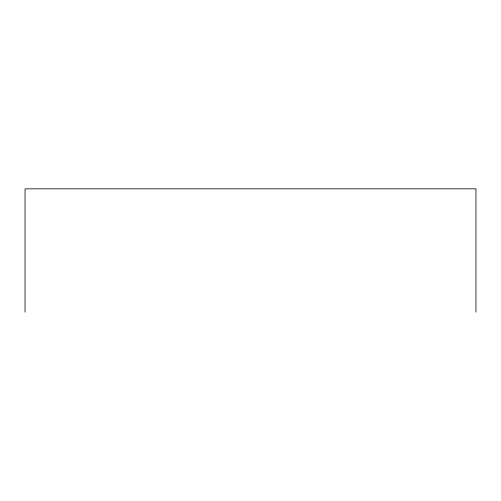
<?xml version="1.0" encoding="UTF-8"?>
<svg xmlns="http://www.w3.org/2000/svg" width="501" height="501" viewBox="0 0 501 501"><rect width="100%" height="100%" fill="white"/><g stroke="black" fill="none" stroke-linecap="round" stroke-linejoin="round"><path stroke-width="0.75" d="M475.95 312.154L475.95 188.846L25.05 188.846L25.05 312.154"/></g></svg>
